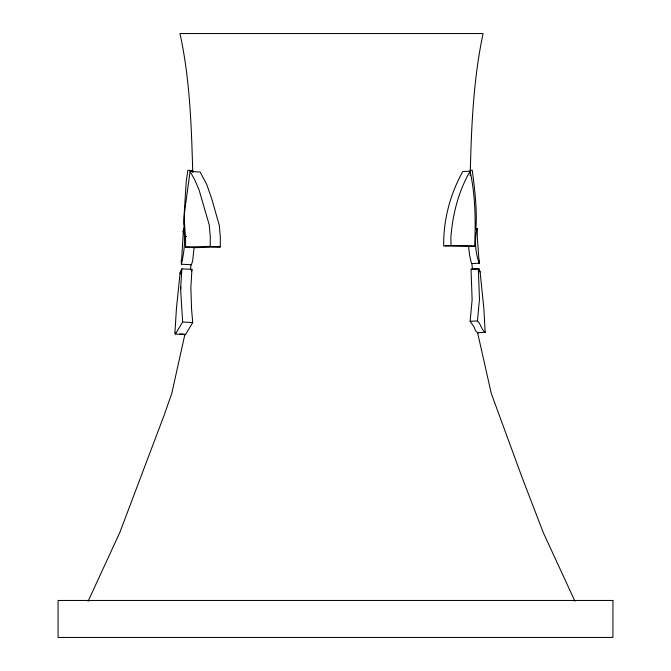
<?xml version="1.0" encoding="UTF-8"?>
<svg xmlns="http://www.w3.org/2000/svg" width="671" height="671" viewBox="0 0 671 671"><rect width="100%" height="100%" fill="white"/><g stroke="black" fill="none" stroke-linecap="round" stroke-linejoin="round"><path stroke-width="1.01" d="M220.247 246.953L210.182 246.391L210.308 237.098L209.235 224.877L199.136 190.161L195.018 180.348L190.078 171.441L200.143 172.036L206.752 184.5L211.818 199.069L219.308 225.439L220.373 237.693L220.247 246.953L195.521 247.649L185.448 247.054C186.328 234.439 183.091 221.967 184.944 209.335L190.078 171.441M470.178 175.701C471.361 128.086 473.164 80.294 483.078 33.55L179.971 33.55C189.985 79.212 191.403 126.031 192.77 172.581M180.096 272.829L180.256 273.911L181.858 268.811L191.931 269.406L190.858 287.574L191.554 308.945L192.72 322.6L185.481 334.619L175.408 334.057L174.879 333.571L176.448 308.383L180.096 272.829L180.952 270.665M175.408 334.057L182.646 322.005L180.6 289.033L181.858 268.811M475.873 229.557C477.266 209.746 474.8 189.885 472.258 170.249L470.17 170.35M181.388 264.206L183.56 228.09C185.641 239.983 184.156 252.59 181.388 264.206L191.461 264.76L192.686 260.642L194.053 247.582M181.329 260.046L181.17 262.353M190.539 269.423L191.042 264.475M477.886 333.118L475.496 330.635L474.078 326.97L470.145 321.308L472.132 299.727L471.025 269.272L478.331 268.92L480.117 272.032L483.866 308.593L485.158 332.204L477.601 332.732L491.289 393.5L522.315 478.062L543.208 532.438L574.955 601.283M485.158 332.204C481.199 329.83 481.032 324.026 477.45 320.956L479.463 299.375L478.331 268.92M191.629 271.017L191.931 269.406M184.944 334.124L171.759 393.5L164.118 415.265L119.841 532.438L88.094 601.283M476.913 229.767L477.291 228.442L476.88 228.752C474.439 239.941 475.311 252.673 479.211 263.225L471.881 263.577L471.31 262.806L469.675 255.685L468.551 246.383M470.086 171.197C458.519 191.436 452.631 214.183 450.887 237.349L451.013 245.62L443.682 246.005C443.33 220.054 450.132 194.187 462.78 171.541L470.086 171.197C475.496 195.949 475.722 221.061 474.615 246.148L467.318 246.5L445.259 245.762M451.013 245.62L465.959 245.519L474.615 246.148M470.145 321.308L477.45 320.956M471.596 269.096L478.926 268.744L480.117 272.032M185.448 247.054L210.182 246.391M175.097 332.556L175.659 332.556M192.871 170.568L187.838 170.283L186.27 181.287L183.594 223.024L184.374 228.962M179.912 333.848L183.938 334.074M184.6 236.435L186.613 236.553M182.646 322.005L192.72 322.6M184.978 334.41L185.481 334.619M484.403 331.541L484.932 332.346M478.641 261.656L479.211 263.225L477.291 237.349L477.291 228.442M183.51 233.5L183.024 230.606M471.881 263.577L472.485 269.44M478.96 260.289L479.237 263.124M478.926 268.744L479.044 270.799M180.793 286.978L180.885 289.033M612.925 600.461L58.075 600.461L58.075 637.45L612.925 637.45L612.925 600.461"/></g></svg>
